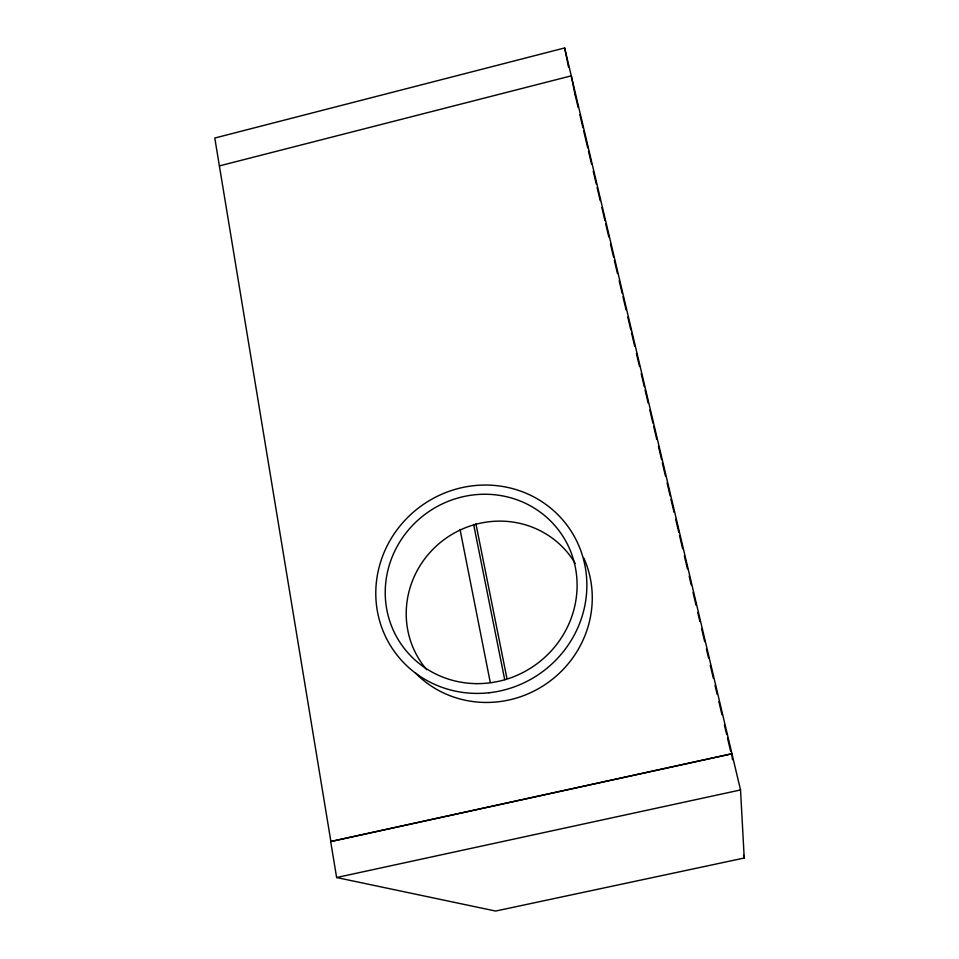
<?xml version="1.0" encoding="UTF-8"?>
<svg xmlns="http://www.w3.org/2000/svg" width="959" height="959" viewBox="0 0 959 959"><rect width="100%" height="100%" fill="white"/><g stroke="black" fill="none" stroke-linecap="round" stroke-linejoin="round"><path stroke-width="1.44" d="M732.436 759.66L731.933 753.702L330.675 841.499L336.621 877.533L495.611 911.05L744.22 858.029L740.528 789.952L564.647 47.95L214.78 138.036L330.903 841.57L731.945 753.822M219.383 165.907L571.264 75.845L575.088 94.857M336.621 877.533L740.528 789.952M575.028 94.318L578.133 107.42M579.859 114.648L582.964 127.811M583.647 130.724L587.735 147.878M588.478 151.114L591.583 164.217M593.249 171.181L596.354 184.296M597.109 187.52L600.214 200.623M601.88 207.6L604.985 220.702M605.728 223.927L608.833 237.029M610.499 244.006L613.604 257.12M614.347 260.333L617.452 273.447M619.178 280.723L622.235 293.538M622.978 296.739L626.083 309.853M627.809 317.129L630.854 329.944M631.597 333.145L634.702 346.259M636.428 353.535L639.485 366.362M641.211 373.638L644.316 386.753M645.059 389.941L648.164 403.056M649.83 410.056L652.935 423.159M653.678 426.347L656.783 439.462M658.461 446.474L661.566 459.577M662.309 462.753L665.414 475.868M667.092 482.88L670.197 495.995M670.928 499.171L674.033 512.274M675.711 519.298L678.816 532.401M679.547 535.578L682.652 548.68M684.378 555.956L687.447 568.819M689.173 576.095L691.283 585.086M693.009 592.374L696.066 605.237M697.792 612.513L699.902 621.492M701.628 628.78L704.697 641.643M706.423 648.931L708.533 657.898M710.259 665.186L713.364 678.289M715.042 685.337L717.152 694.304M718.878 701.592L721.983 714.695M724.393 724.896L726.67 734.426M727.497 737.998L730.602 751.101M743.561 855.224L744.22 858.029M564.647 47.95L568.495 66.974M475.916 523.818L506.832 677.929M473.626 524.417L504.71 679.679M460.032 529.428L490.241 682.293M426.719 669.706A91.596 88.384 -36.1 0 1 445.288 538.754A91.596 88.384 -36.1 0 1 575.16 563.401M583.899 558.186A103.452 99.616 -35.9 0 1 546.019 683.959A103.452 99.616 -35.9 0 1 415.415 672.966M488.97 692.77A106.964 102.709 -35.7 0 0 568.663 527.474A106.964 102.709 -35.7 0 0 386.345 547.457A106.964 102.709 -35.7 0 0 488.97 692.77M476.179 683.623A97.243 93.371 -35.6 0 0 566.637 542.71A97.243 93.371 -35.6 0 0 400.682 540.48A97.243 93.371 -35.6 0 0 476.179 683.623"/></g></svg>
